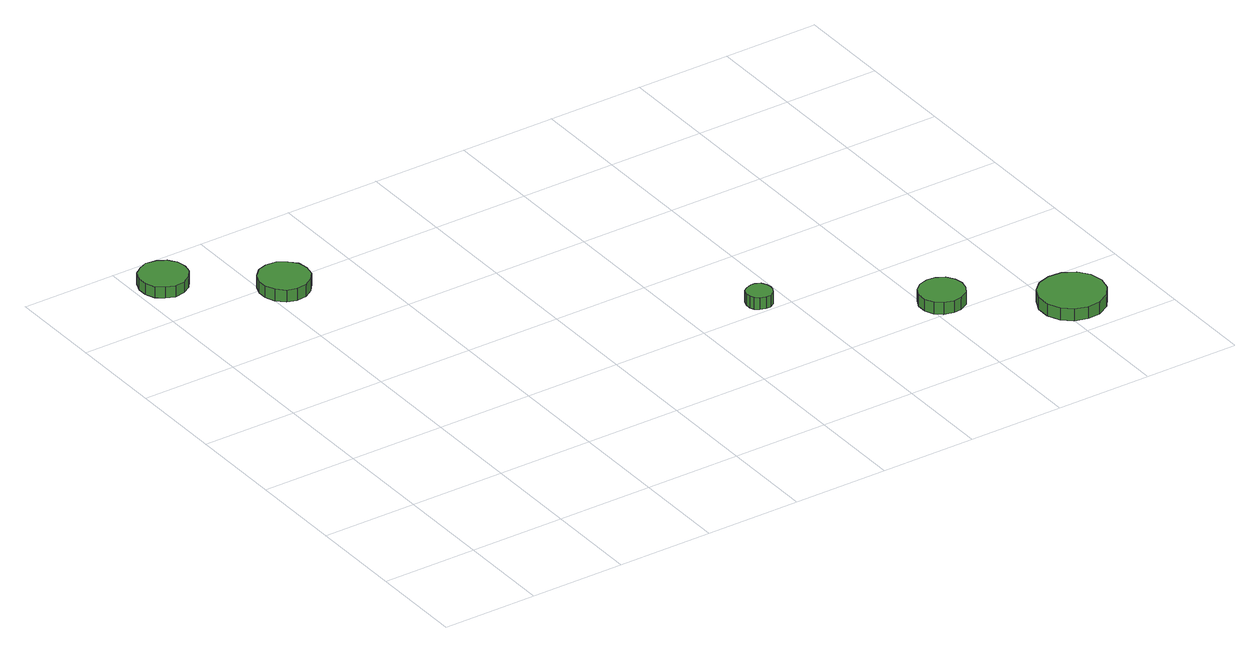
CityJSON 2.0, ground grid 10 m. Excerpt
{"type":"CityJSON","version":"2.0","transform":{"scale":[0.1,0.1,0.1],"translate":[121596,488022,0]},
"CityObjects":{
"tree1":{"type":"SolitaryVegetationObject","attributes":{"function":"something"},"geometry":[{"type":"MultiSurface","lod":"1","boundaries":[[[0,1,2,3,4,5,6,7,8,9,10,11,12,13,14]],[[15,16,17,18,19,20,21,22,23,24,25,26,27,28,29]],[[0,29,28,1]],[[1,28,27,2]],[[2,27,26,3]],[[3,26,25,4]],[[4,25,24,5]],[[5,24,23,6]],[[6,23,22,7]],[[7,22,21,8]],[[8,21,20,9]],[[9,20,19,10]],[[10,19,18,11]],[[11,18,17,12]],[[12,17,16,13]],[[13,16,15,14]],[[14,15,29,0]]]}]},
"tree2":{"type":"SolitaryVegetationObject","attributes":{"function":"something"},"geometry":[{"type":"MultiSurface","lod":"1","boundaries":[[[30,31,32,33,34,35,36,37,38,39,40,41,42,43,44]],[[45,46,47,48,49,50,51,52,53,54,55,56,57,58,59]],[[30,59,58,31]],[[31,58,57,32]],[[32,57,56,33]],[[33,56,55,34]],[[34,55,54,35]],[[35,54,53,36]],[[36,53,52,37]],[[37,52,51,38]],[[38,51,50,39]],[[39,50,49,40]],[[40,49,48,41]],[[41,48,47,42]],[[42,47,46,43]],[[43,46,45,44]],[[44,45,59,30]]]}]},
"tree3":{"type":"SolitaryVegetationObject","attributes":{"function":"something"},"geometry":[{"type":"MultiSurface","lod":"1","boundaries":[[[60,61,62,63,64,65,66,67,68,69,70,71,72,73,74]],[[75,76,77,78,79,80,81,82,83,84,85,86,87,88,89]],[[60,89,88,61]],[[61,88,87,62]],[[62,87,86,63]],[[63,86,85,64]],[[64,85,84,65]],[[65,84,83,66]],[[66,83,82,67]],[[67,82,81,68]],[[68,81,80,69]],[[69,80,79,70]],[[70,79,78,71]],[[71,78,77,72]],[[72,77,76,73]],[[73,76,75,74]],[[74,75,89,60]]]}]},
"tree4":{"type":"SolitaryVegetationObject","attributes":{"function":"something"},"geometry":[{"type":"MultiSurface","lod":"1","boundaries":[[[90,91,92,93,94,95,96,97,98,99,100,101,102,103,104]],[[105,106,107,108,109,110,111,112,113,114,115,116,117,118,119]],[[90,119,118,91]],[[91,118,117,92]],[[92,117,116,93]],[[93,116,115,94]],[[94,115,114,95]],[[95,114,113,96]],[[96,113,112,97]],[[97,112,111,98]],[[98,111,110,99]],[[99,110,109,100]],[[100,109,108,101]],[[101,108,107,102]],[[102,107,106,103]],[[103,106,105,104]],[[104,105,119,90]]]}]},
"tree5":{"type":"SolitaryVegetationObject","attributes":{"function":"something"},"geometry":[{"type":"MultiSurface","lod":"1","boundaries":[[[120,121,122,123,124,125,126,127,128,129,130,131,132,133,134]],[[135,136,137,138,139,140,141,142,143,144,145,146,147,148,149]],[[120,149,148,121]],[[121,148,147,122]],[[122,147,146,123]],[[123,146,145,124]],[[124,145,144,125]],[[125,144,143,126]],[[126,143,142,127]],[[127,142,141,128]],[[128,141,140,129]],[[129,140,139,130]],[[130,139,138,131]],[[131,138,137,132]],[[132,137,136,133]],[[133,136,135,134]],[[134,135,149,120]]]}]}
},
"vertices":[
[55,560,14],[53,570,14],[47,578,14],[38,583,14],[27,585,14],[18,581,14],[10,575,14],[6,565,14],[6,555,14],[10,545,14],[18,539,14],[27,535,14],[38,537,14],[47,542,14],[53,550,14],[53,550,2],[47,542,2],[38,537,2],[27,535,2],[18,539,2],[10,545,2],[6,555,2],[6,565,2],[10,575,2],[18,581,2],[27,585,2],[38,583,2],[47,578,2],[53,570,2],[55,560,2],
[146,490,16],[144,501,16],[137,509,16],[128,515,16],[117,516,16],[107,513,16],[99,505,16],[95,495,16],[95,485,16],[99,475,16],[107,467,16],[117,464,16],[128,465,16],[137,471,16],[144,479,16],[144,479,3],[137,471,3],[128,465,3],[117,464,3],[107,467,3],[99,475,3],[95,485,3],[95,495,3],[99,505,3],[107,513,3],[117,516,3],[128,515,3],[137,509,3],[144,501,3],[146,490,3],
[483,210,20],[482,215,20],[479,220,20],[474,223,20],[469,223,20],[463,221,20],[459,218,20],[457,213,20],[457,207,20],[459,202,20],[463,199,20],[469,197,20],[474,197,20],[479,200,20],[482,205,20],[482,205,7],[479,200,7],[474,197,7],[469,197,7],[463,199,7],[459,202,7],[457,207,7],[457,213,7],[459,218,7],[463,221,7],[469,223,7],[474,223,7],[479,220,7],[482,215,7],[483,210,7],
[633,110,23],[631,119,23],[626,127,23],[617,132,23],[608,133,23],[598,130,23],[591,124,23],[587,115,23],[587,105,23],[591,96,23],[598,90,23],[608,87,23],[617,88,23],[626,93,23],[631,101,23],[631,101,10],[626,93,10],[617,88,10],[608,87,10],[598,90,10],[591,96,10],[587,105,10],[587,115,10],[591,124,10],[598,130,10],[608,133,10],[617,132,10],[626,127,10],[631,119,10],[633,110,10],
[744,40,23],[741,54,23],[733,65,23],[720,72,23],[706,73,23],[693,69,23],[683,60,23],[677,47,23],[677,33,23],[683,20,23],[693,11,23],[706,7,23],[720,8,23],[733,15,23],[741,26,23],[741,26,10],[733,15,10],[720,8,10],[706,7,10],[693,11,10],[683,20,10],[677,33,10],[677,47,10],[683,60,10],[693,69,10],[706,73,10],[720,72,10],[733,65,10],[741,54,10],[744,40,10]
]}
